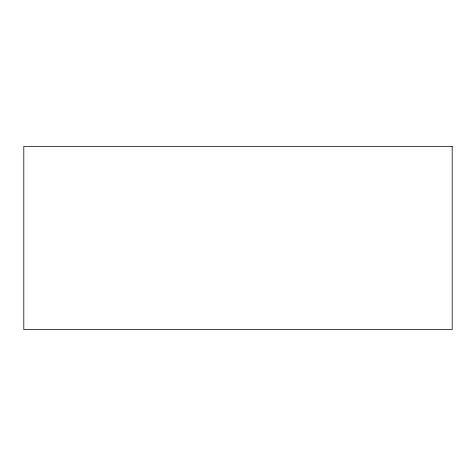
<?xml version="1.0" encoding="UTF-8"?>
<svg xmlns="http://www.w3.org/2000/svg" width="476" height="476" viewBox="0 0 476 476"><rect width="100%" height="100%" fill="white"/><g stroke="black" fill="none" stroke-linecap="round" stroke-linejoin="round"><path stroke-width="0.71" d="M452.2 146.388L23.8 146.388L23.8 329.612L452.2 329.612L452.2 146.388"/></g></svg>
